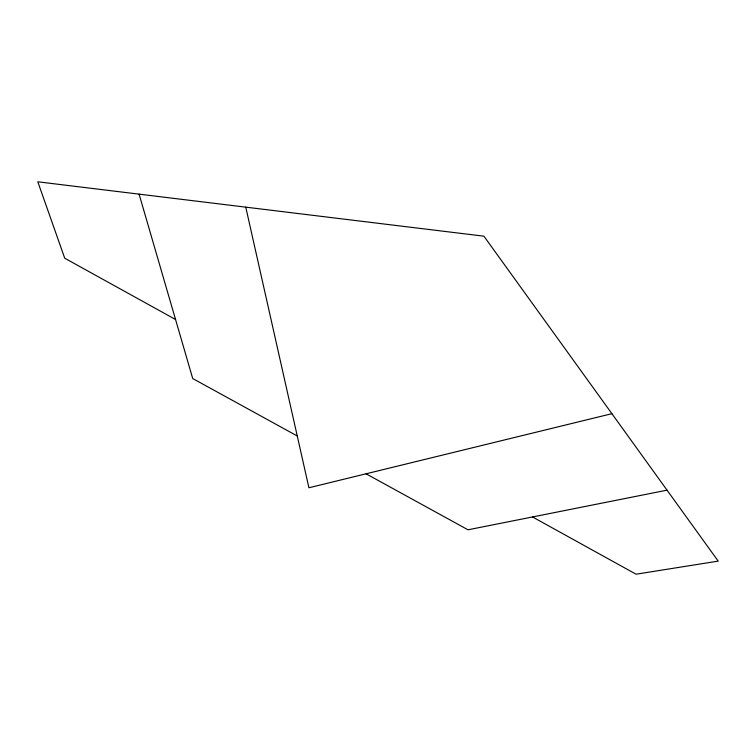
<?xml version="1.0" encoding="UTF-8"?>
<svg xmlns="http://www.w3.org/2000/svg" width="756" height="756" viewBox="0 0 756 756"><rect width="100%" height="100%" fill="white"/><g stroke="black" fill="none" stroke-linecap="round" stroke-linejoin="round"><path stroke-width="1.13" d="M611.897 413.683L308.911 487.771L245.766 207.153M667.038 490.162L468.002 529.805L366.074 473.795M297.259 435.985L192.723 378.539L139.085 194.141M175.553 319.505L64.733 258.212L37.8 181.799L483.916 236.184L718.2 561.122L636.061 574.201L532.536 516.953"/></g></svg>
